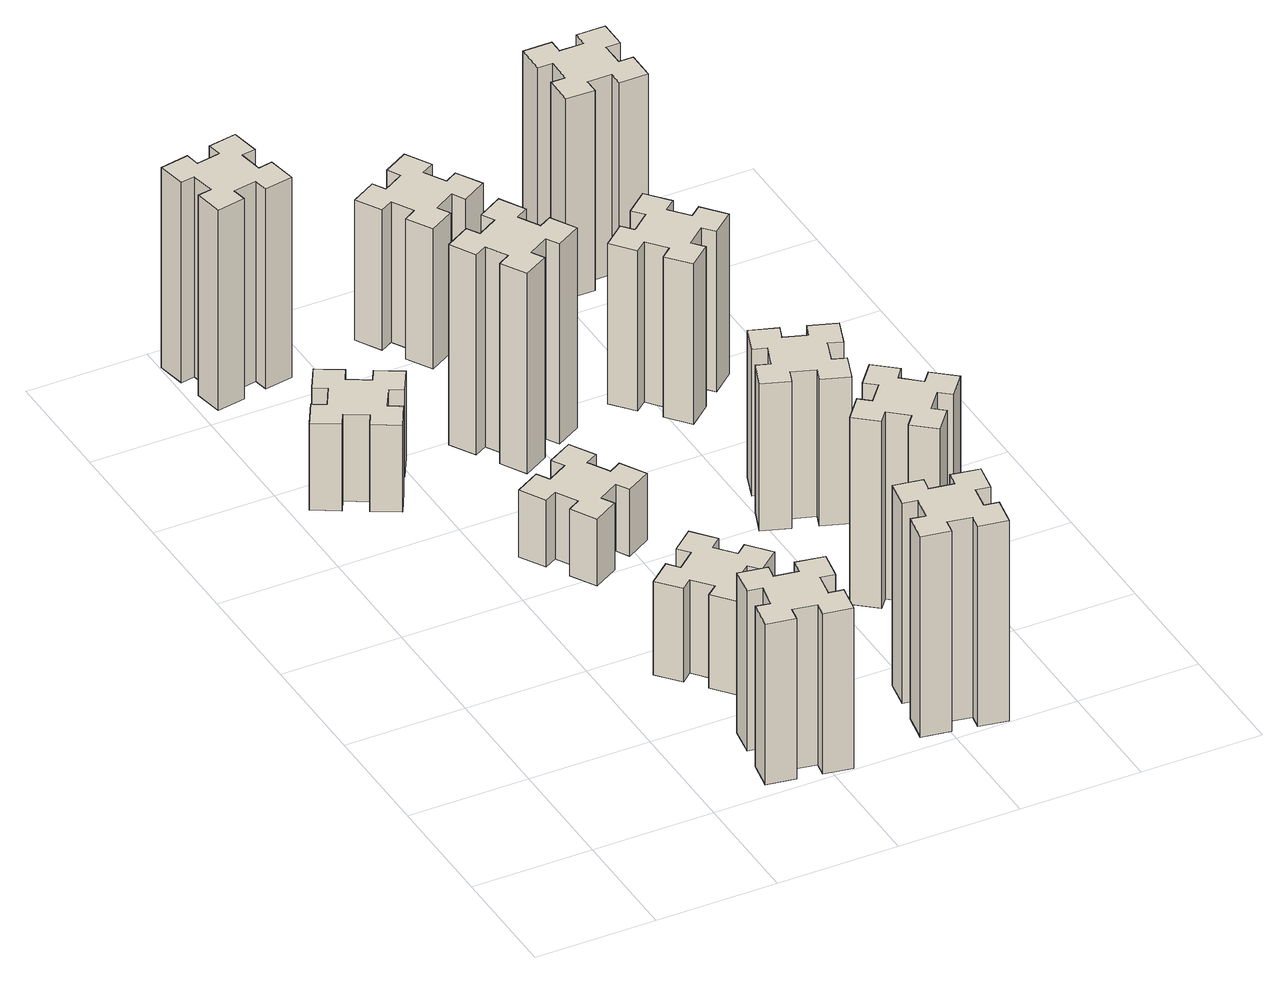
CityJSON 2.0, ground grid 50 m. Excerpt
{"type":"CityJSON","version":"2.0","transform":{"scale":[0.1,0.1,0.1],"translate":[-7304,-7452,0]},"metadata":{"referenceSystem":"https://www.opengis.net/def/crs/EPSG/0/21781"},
"CityObjects":{
"building1":{"type":"Building","attributes":{"class":"1000","function":"1000","usage":"1000","yearOfConstruction":2016,"roofType":"1000","measuredHeight":72,"storeysAboveGround":30,"storeysBelowGround":0},"geometry":[{"type":"Solid","lod":"1","boundaries":[[[[0,1,2,3,4,5,6,7,8,9,10,11,12,13,14,15,16,17,18,19]],[[17,16,20,21]],[[16,15,22,20]],[[15,14,23,22]],[[14,13,24,23]],[[13,12,25,24]],[[12,11,26,25]],[[11,10,27,26]],[[10,9,28,27]],[[9,8,29,28]],[[8,7,30,29]],[[7,6,31,30]],[[6,5,32,31]],[[5,4,33,32]],[[4,3,34,33]],[[3,2,35,34]],[[2,1,36,35]],[[1,0,37,36]],[[0,19,38,37]],[[19,18,39,38]],[[18,17,21,39]],[[24,25,26,27,28,29,30,31,32,33,34,35,36,37,38,39,21,20,22,23]]]]}]},
"building2":{"type":"Building","attributes":{"class":"1000","function":"1000","usage":"1000","yearOfConstruction":2016,"roofType":"1000","measuredHeight":39,"storeysAboveGround":30,"storeysBelowGround":0},"geometry":[{"type":"Solid","lod":"1","boundaries":[[[[40,41,42,43,44,45,46,47,48,49,50,51,52,53,54,55,56,57,58,59]],[[57,56,60,61]],[[56,55,62,60]],[[55,54,63,62]],[[54,53,64,63]],[[53,52,65,64]],[[52,51,66,65]],[[51,50,67,66]],[[50,49,68,67]],[[49,48,69,68]],[[48,47,70,69]],[[47,46,71,70]],[[46,45,72,71]],[[45,44,73,72]],[[44,43,74,73]],[[43,42,75,74]],[[42,41,76,75]],[[41,40,77,76]],[[40,59,78,77]],[[59,58,79,78]],[[58,57,61,79]],[[64,65,66,67,68,69,70,71,72,73,74,75,76,77,78,79,61,60,62,63]]]]}]},
"building3":{"type":"Building","attributes":{"class":"1000","function":"1000","usage":"1000","yearOfConstruction":2016,"roofType":"1000","measuredHeight":90,"storeysAboveGround":30,"storeysBelowGround":0},"geometry":[{"type":"Solid","lod":"1","boundaries":[[[[80,81,82,83,84,85,86,87,88,89,90,91,92,93,94,95,96,97,98,99]],[[97,96,100,101]],[[96,95,102,100]],[[95,94,103,102]],[[94,93,104,103]],[[93,92,105,104]],[[92,91,106,105]],[[91,90,107,106]],[[90,89,108,107]],[[89,88,109,108]],[[88,87,110,109]],[[87,86,111,110]],[[86,85,112,111]],[[85,84,113,112]],[[84,83,114,113]],[[83,82,115,114]],[[82,81,116,115]],[[81,80,117,116]],[[80,99,118,117]],[[99,98,119,118]],[[98,97,101,119]],[[104,105,106,107,108,109,110,111,112,113,114,115,116,117,118,119,101,100,102,103]]]]}]},
"building4":{"type":"Building","attributes":{"class":"1000","function":"1000","usage":"1000","yearOfConstruction":2016,"roofType":"1000","measuredHeight":42,"storeysAboveGround":30,"storeysBelowGround":0},"geometry":[{"type":"Solid","lod":"1","boundaries":[[[[120,121,122,123,124,125,126,127,128,129,130,131,132,133,134,135,136,137,138,139]],[[137,136,140,141]],[[136,135,142,140]],[[135,134,143,142]],[[134,133,144,143]],[[133,132,145,144]],[[132,131,146,145]],[[131,130,147,146]],[[130,129,148,147]],[[129,128,149,148]],[[128,127,150,149]],[[127,126,151,150]],[[126,125,152,151]],[[125,124,153,152]],[[124,123,154,153]],[[123,122,155,154]],[[122,121,156,155]],[[121,120,157,156]],[[120,139,158,157]],[[139,138,159,158]],[[138,137,141,159]],[[144,145,146,147,148,149,150,151,152,153,154,155,156,157,158,159,141,140,142,143]]]]}]},
"building5":{"type":"Building","attributes":{"class":"1000","function":"1000","usage":"1000","yearOfConstruction":2016,"roofType":"1000","measuredHeight":30,"storeysAboveGround":30,"storeysBelowGround":0},"geometry":[{"type":"Solid","lod":"1","boundaries":[[[[160,161,162,163,164,165,166,167,168,169,170,171,172,173,174,175,176,177,178,179]],[[177,176,180,181]],[[176,175,182,180]],[[175,174,183,182]],[[174,173,184,183]],[[173,172,185,184]],[[172,171,186,185]],[[171,170,187,186]],[[170,169,188,187]],[[169,168,189,188]],[[168,167,190,189]],[[167,166,191,190]],[[166,165,192,191]],[[165,164,193,192]],[[164,163,194,193]],[[163,162,195,194]],[[162,161,196,195]],[[161,160,197,196]],[[160,179,198,197]],[[179,178,199,198]],[[178,177,181,199]],[[184,185,186,187,188,189,190,191,192,193,194,195,196,197,198,199,181,180,182,183]]]]}]},
"building6":{"type":"Building","attributes":{"class":"1000","function":"1000","usage":"1000","yearOfConstruction":2016,"roofType":"1000","measuredHeight":90,"storeysAboveGround":30,"storeysBelowGround":0},"geometry":[{"type":"Solid","lod":"1","boundaries":[[[[200,201,202,203,204,205,206,207,208,209,210,211,212,213,214,215,216,217,218,219]],[[217,216,220,221]],[[216,215,222,220]],[[215,214,223,222]],[[214,213,224,223]],[[213,212,225,224]],[[212,211,226,225]],[[211,210,227,226]],[[210,209,228,227]],[[209,208,229,228]],[[208,207,230,229]],[[207,206,231,230]],[[206,205,232,231]],[[205,204,233,232]],[[204,203,234,233]],[[203,202,235,234]],[[202,201,236,235]],[[201,200,237,236]],[[200,219,238,237]],[[219,218,239,238]],[[218,217,221,239]],[[224,225,226,227,228,229,230,231,232,233,234,235,236,237,238,239,221,220,222,223]]]]}]},
"building7":{"type":"Building","attributes":{"class":"1000","function":"1000","usage":"1000","yearOfConstruction":2016,"roofType":"1000","measuredHeight":90,"storeysAboveGround":30,"storeysBelowGround":0},"geometry":[{"type":"Solid","lod":"1","boundaries":[[[[240,241,242,243,244,245,246,247,248,249,250,251,252,253,254,255,256,257,258,259]],[[257,256,260,261]],[[256,255,262,260]],[[255,254,263,262]],[[254,253,264,263]],[[253,252,265,264]],[[252,251,266,265]],[[251,250,267,266]],[[250,249,268,267]],[[249,248,269,268]],[[248,247,270,269]],[[247,246,271,270]],[[246,245,272,271]],[[245,244,273,272]],[[244,243,274,273]],[[243,242,275,274]],[[242,241,276,275]],[[241,240,277,276]],[[240,259,278,277]],[[259,258,279,278]],[[258,257,261,279]],[[264,265,266,267,268,269,270,271,272,273,274,275,276,277,278,279,261,260,262,263]]]]}]},
"building8":{"type":"Building","attributes":{"class":"1000","function":"1000","usage":"1000","yearOfConstruction":2016,"roofType":"1000","measuredHeight":63,"storeysAboveGround":30,"storeysBelowGround":0},"geometry":[{"type":"Solid","lod":"1","boundaries":[[[[280,281,282,283,284,285,286,287,288,289,290,291,292,293,294,295,296,297,298,299]],[[297,296,300,301]],[[296,295,302,300]],[[295,294,303,302]],[[294,293,304,303]],[[293,292,305,304]],[[292,291,306,305]],[[291,290,307,306]],[[290,289,308,307]],[[289,288,309,308]],[[288,287,310,309]],[[287,286,311,310]],[[286,285,312,311]],[[285,284,313,312]],[[284,283,314,313]],[[283,282,315,314]],[[282,281,316,315]],[[281,280,317,316]],[[280,299,318,317]],[[299,298,319,318]],[[298,297,301,319]],[[304,305,306,307,308,309,310,311,312,313,314,315,316,317,318,319,301,300,302,303]]]]}]},
"building9":{"type":"Building","attributes":{"class":"1000","function":"1000","usage":"1000","yearOfConstruction":2016,"roofType":"1000","measuredHeight":84,"storeysAboveGround":30,"storeysBelowGround":0},"geometry":[{"type":"Solid","lod":"1","boundaries":[[[[320,321,322,323,324,325,326,327,328,329,330,331,332,333,334,335,336,337,338,339]],[[337,336,340,341]],[[336,335,342,340]],[[335,334,343,342]],[[334,333,344,343]],[[333,332,345,344]],[[332,331,346,345]],[[331,330,347,346]],[[330,329,348,347]],[[329,328,349,348]],[[328,327,350,349]],[[327,326,351,350]],[[326,325,352,351]],[[325,324,353,352]],[[324,323,354,353]],[[323,322,355,354]],[[322,321,356,355]],[[321,320,357,356]],[[320,339,358,357]],[[339,338,359,358]],[[338,337,341,359]],[[344,345,346,347,348,349,350,351,352,353,354,355,356,357,358,359,341,340,342,343]]]]}]},
"building10":{"type":"Building","attributes":{"class":"1000","function":"1000","usage":"1000","yearOfConstruction":2016,"roofType":"1000","measuredHeight":66,"storeysAboveGround":30,"storeysBelowGround":0},"geometry":[{"type":"Solid","lod":"1","boundaries":[[[[360,361,362,363,364,365,366,367,368,369,370,371,372,373,374,375,376,377,378,379]],[[377,376,380,381]],[[376,375,382,380]],[[375,374,383,382]],[[374,373,384,383]],[[373,372,385,384]],[[372,371,386,385]],[[371,370,387,386]],[[370,369,388,387]],[[369,368,389,388]],[[368,367,390,389]],[[367,366,391,390]],[[366,365,392,391]],[[365,364,393,392]],[[364,363,394,393]],[[363,362,395,394]],[[362,361,396,395]],[[361,360,397,396]],[[360,379,398,397]],[[379,378,399,398]],[[378,377,381,399]],[[384,385,386,387,388,389,390,391,392,393,394,395,396,397,398,399,381,380,382,383]]]]}]},
"building11":{"type":"Building","attributes":{"class":"1000","function":"1000","usage":"1000","yearOfConstruction":2016,"roofType":"1000","measuredHeight":72,"storeysAboveGround":30,"storeysBelowGround":0},"geometry":[{"type":"Solid","lod":"1","boundaries":[[[[400,401,402,403,404,405,406,407,408,409,410,411,412,413,414,415,416,417,418,419]],[[417,416,420,421]],[[416,415,422,420]],[[415,414,423,422]],[[414,413,424,423]],[[413,412,425,424]],[[412,411,426,425]],[[411,410,427,426]],[[410,409,428,427]],[[409,408,429,428]],[[408,407,430,429]],[[407,406,431,430]],[[406,405,432,431]],[[405,404,433,432]],[[404,403,434,433]],[[403,402,435,434]],[[402,401,436,435]],[[401,400,437,436]],[[400,419,438,437]],[[419,418,439,438]],[[418,417,421,439]],[[424,425,426,427,428,429,430,431,432,433,434,435,436,437,438,439,421,420,422,423]]]]}]},
"building12":{"type":"Building","attributes":{"class":"1000","function":"1000","usage":"1000","yearOfConstruction":2016,"roofType":"1000","measuredHeight":90,"storeysAboveGround":30,"storeysBelowGround":0},"geometry":[{"type":"Solid","lod":"1","boundaries":[[[[440,441,442,443,444,445,446,447,448,449,450,451,452,453,454,455,456,457,458,459]],[[457,456,460,461]],[[456,455,462,460]],[[455,454,463,462]],[[454,453,464,463]],[[453,452,465,464]],[[452,451,466,465]],[[451,450,467,466]],[[450,449,468,467]],[[449,448,469,468]],[[448,447,470,469]],[[447,446,471,470]],[[446,445,472,471]],[[445,444,473,472]],[[444,443,474,473]],[[443,442,475,474]],[[442,441,476,475]],[[441,440,477,476]],[[440,459,478,477]],[[459,458,479,478]],[[458,457,461,479]],[[464,465,466,467,468,469,470,471,472,473,474,475,476,477,478,479,461,460,462,463]]]]}]}
},
"vertices":[
[846,274,0],[828,175,0],[769,186,0],[748,67,0],[867,47,0],[877,106,0],[975,88,0],[965,29,0],[1083,8,0],[1104,127,0],[1045,137,0],[1062,235,0],[1121,225,0],[1142,343,0],[1024,364,0],[1014,305,0],[915,322,0],[926,381,0],[807,402,0],[787,284,0],[915,322,720],[926,381,720],[1014,305,720],[1024,364,720],[1142,343,720],[1121,225,720],[1062,235,720],[1045,137,720],[1104,127,720],[1083,8,720],[965,29,720],[975,88,720],[877,106,720],[867,47,720],[748,67,720],[769,186,720],[828,175,720],[846,274,720],[787,284,720],[807,402,720],
[376,2327,0],[426,2414,0],[478,2384,0],[538,2488,0],[434,2548,0],[404,2496,0],[317,2546,0],[347,2598,0],[243,2658,0],[183,2554,0],[235,2524,0],[185,2437,0],[133,2467,0],[73,2363,0],[177,2303,0],[207,2355,0],[294,2305,0],[264,2253,0],[368,2193,0],[428,2297,0],[294,2305,390],[264,2253,390],[207,2355,390],[177,2303,390],[73,2363,390],[133,2467,390],[185,2437,390],[235,2524,390],[183,2554,390],[243,2658,390],[347,2598,390],[317,2546,390],[404,2496,390],[434,2548,390],[538,2488,390],[478,2384,390],[426,2414,390],[376,2327,390],[428,2297,390],[368,2193,390],
[235,3382,0],[137,3365,0],[127,3424,0],[8,3403,0],[29,3285,0],[88,3295,0],[106,3197,0],[47,3187,0],[67,3068,0],[186,3089,0],[175,3148,0],[274,3166,0],[284,3107,0],[402,3127,0],[381,3246,0],[322,3235,0],[305,3334,0],[364,3344,0],[343,3462,0],[225,3441,0],[305,3334,900],[364,3344,900],[322,3235,900],[381,3246,900],[402,3127,900],[284,3107,900],[274,3166,900],[175,3148,900],[186,3089,900],[67,3068,900],[47,3187,900],[106,3197,900],[88,3295,900],[29,3285,900],[8,3403,900],[127,3424,900],[137,3365,900],[235,3382,900],[225,3441,900],[343,3462,900],
[913,962,0],[836,897,0],[798,943,0],[706,866,0],[783,774,0],[829,813,0],[893,736,0],[847,698,0],[924,606,0],[1016,683,0],[978,729,0],[1054,793,0],[1093,747,0],[1185,824,0],[1108,916,0],[1062,878,0],[997,954,0],[1043,993,0],[966,1085,0],[874,1008,0],[997,954,420],[1043,993,420],[1062,878,420],[1108,916,420],[1185,824,420],[1093,747,420],[1054,793,420],[978,729,420],[1016,683,420],[924,606,420],[847,698,420],[893,736,420],[829,813,420],[783,774,420],[706,866,420],[798,943,420],[836,897,420],[913,962,420],[874,1008,420],[966,1085,420],
[725,1674,0],[775,1587,0],[723,1557,0],[783,1453,0],[887,1513,0],[857,1565,0],[944,1615,0],[974,1563,0],[1078,1623,0],[1018,1727,0],[966,1697,0],[916,1784,0],[968,1814,0],[908,1918,0],[804,1858,0],[834,1806,0],[747,1756,0],[717,1808,0],[613,1748,0],[673,1644,0],[747,1756,300],[717,1808,300],[834,1806,300],[804,1858,300],[908,1918,300],[968,1814,300],[916,1784,300],[966,1697,300],[1018,1727,300],[1078,1623,300],[974,1563,300],[944,1615,300],[857,1565,300],[887,1513,300],[783,1453,300],[723,1557,300],[775,1587,300],[725,1674,300],[673,1644,300],[613,1748,300],
[1654,305,0],[1555,322,0],[1566,381,0],[1447,402,0],[1427,284,0],[1486,274,0],[1468,175,0],[1409,186,0],[1388,67,0],[1507,47,0],[1517,106,0],[1615,88,0],[1605,29,0],[1723,8,0],[1744,127,0],[1685,137,0],[1702,235,0],[1761,225,0],[1782,343,0],[1664,364,0],[1702,235,900],[1761,225,900],[1685,137,900],[1744,127,900],[1723,8,900],[1605,29,900],[1615,88,900],[1517,106,900],[1507,47,900],[1388,67,900],[1409,186,900],[1468,175,900],[1486,274,900],[1427,284,900],[1447,402,900],[1566,381,900],[1555,322,900],[1654,305,900],[1664,364,900],[1782,343,900],
[957,2305,0],[1044,2355,0],[1074,2303,0],[1178,2363,0],[1118,2467,0],[1066,2437,0],[1016,2524,0],[1068,2554,0],[1008,2658,0],[904,2598,0],[934,2546,0],[847,2496,0],[817,2548,0],[713,2488,0],[773,2384,0],[825,2414,0],[875,2327,0],[823,2297,0],[883,2193,0],[987,2253,0],[875,2327,900],[823,2297,900],[825,2414,900],[773,2384,900],[713,2488,900],[817,2548,900],[847,2496,900],[934,2546,900],[904,2598,900],[1008,2658,900],[1068,2554,900],[1016,2524,900],[1066,2437,900],[1118,2467,900],[1178,2363,900],[1074,2303,900],[1044,2355,900],[957,2305,900],[987,2253,900],[883,2193,900],
[1066,3177,0],[1016,3264,0],[1068,3294,0],[1008,3398,0],[904,3338,0],[934,3286,0],[847,3236,0],[817,3288,0],[713,3228,0],[773,3124,0],[825,3154,0],[875,3067,0],[823,3037,0],[883,2933,0],[987,2993,0],[957,3045,0],[1044,3095,0],[1074,3043,0],[1178,3103,0],[1118,3207,0],[1044,3095,630],[1074,3043,630],[957,3045,630],[987,2993,630],[883,2933,630],[823,3037,630],[875,3067,630],[825,3154,630],[773,3124,630],[713,3228,630],[817,3288,630],[847,3236,630],[934,3286,630],[904,3338,630],[1008,3398,630],[1068,3294,630],[1016,3264,630],[1066,3177,630],[1118,3207,630],[1178,3103,630],
[1837,836,0],[1902,913,0],[1948,874,0],[2025,966,0],[1933,1043,0],[1894,997,0],[1818,1062,0],[1856,1108,0],[1764,1185,0],[1687,1093,0],[1733,1054,0],[1669,978,0],[1623,1016,0],[1546,924,0],[1638,847,0],[1676,893,0],[1753,829,0],[1714,783,0],[1806,706,0],[1883,798,0],[1753,829,840],[1714,783,840],[1676,893,840],[1638,847,840],[1546,924,840],[1623,1016,840],[1669,978,840],[1733,1054,840],[1687,1093,840],[1764,1185,840],[1856,1108,840],[1818,1062,840],[1894,997,840],[1933,1043,840],[2025,966,840],[1948,874,840],[1902,913,840],[1837,836,840],[1883,798,840],[1806,706,840],
[1770,1672,0],[1676,1706,0],[1697,1762,0],[1584,1803,0],[1543,1690,0],[1599,1670,0],[1565,1576,0],[1509,1597,0],[1467,1484,0],[1580,1443,0],[1601,1499,0],[1695,1465,0],[1674,1409,0],[1787,1367,0],[1828,1480,0],[1772,1501,0],[1806,1595,0],[1862,1574,0],[1903,1687,0],[1790,1728,0],[1806,1595,660],[1862,1574,660],[1772,1501,660],[1828,1480,660],[1787,1367,660],[1674,1409,660],[1695,1465,660],[1601,1499,660],[1580,1443,660],[1467,1484,660],[1509,1597,660],[1565,1576,660],[1599,1670,660],[1543,1690,660],[1584,1803,660],[1697,1762,660],[1676,1706,660],[1770,1672,660],[1790,1728,660],[1903,1687,660],
[1469,2393,0],[1533,2316,0],[1487,2278,0],[1564,2186,0],[1656,2263,0],[1618,2309,0],[1694,2373,0],[1733,2327,0],[1825,2404,0],[1748,2496,0],[1702,2458,0],[1637,2534,0],[1683,2573,0],[1606,2665,0],[1514,2588,0],[1553,2542,0],[1476,2477,0],[1438,2523,0],[1346,2446,0],[1423,2354,0],[1476,2477,720],[1438,2523,720],[1553,2542,720],[1514,2588,720],[1606,2665,720],[1683,2573,720],[1637,2534,720],[1702,2458,720],[1748,2496,720],[1825,2404,720],[1733,2327,720],[1694,2373,720],[1618,2309,720],[1656,2263,720],[1564,2186,720],[1487,2278,720],[1533,2316,720],[1469,2393,720],[1423,2354,720],[1346,2446,720],
[1635,3155,0],[1735,3155,0],[1735,3095,0],[1855,3095,0],[1855,3215,0],[1795,3215,0],[1795,3315,0],[1855,3315,0],[1855,3435,0],[1735,3435,0],[1735,3375,0],[1635,3375,0],[1635,3435,0],[1515,3435,0],[1515,3315,0],[1575,3315,0],[1575,3215,0],[1515,3215,0],[1515,3095,0],[1635,3095,0],[1575,3215,900],[1515,3215,900],[1575,3315,900],[1515,3315,900],[1515,3435,900],[1635,3435,900],[1635,3375,900],[1735,3375,900],[1735,3435,900],[1855,3435,900],[1855,3315,900],[1795,3315,900],[1795,3215,900],[1855,3215,900],[1855,3095,900],[1735,3095,900],[1735,3155,900],[1635,3155,900],[1635,3095,900],[1515,3095,900]
]}
